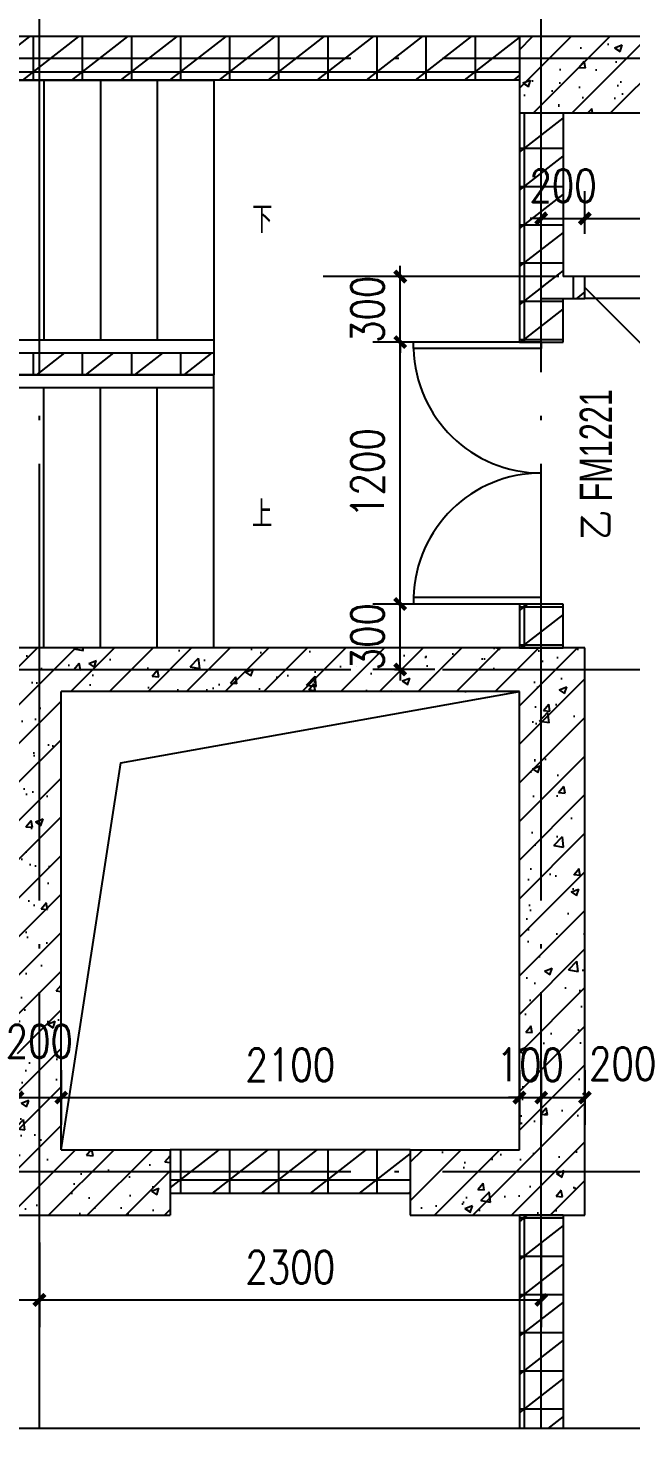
# Model space of a CAD drawing. Extents: x 718358 to 1668613, y -348838 to -159582.
# Drawn here: x 760902 to 763661, y -258145 to -251626 of the extents above; entities that cross this region are included whole.
import ezdxf

# ---------------------------------------------------------------- set-up
doc = ezdxf.new("R2010")
doc.units = 0
doc.header["$LTSCALE"] = 1000
doc.linetypes.add('DOTE', pattern=[2.42, 2, -0.2, 0.02, -0.2])
for name, color, linetype in [('建-墙体', 2, 'Continuous'), ('建-尺寸', 73, 'Continuous'), ('建-影线', 8, 'Continuous'), ('建-柱子', 6, 'Continuous'), ('建-楼梯', 4, 'Continuous'), ('建-符号', 3, 'Continuous'), ('建-符号说明', 7, 'Continuous'), ('建-轴网', 14, 'DOTE'), ('建-门', 4, 'Continuous'), ('建-门窗-编号', 7, 'Continuous')]:
    doc.layers.add(name, color=color, linetype=linetype)
doc.styles.add('_TCH_DIM', font='gt单线西文.shx', dxfattribs={"width": 0.8, "bigfont": 'gt单线中文.shx'})
doc.styles.add('_TCH_WINDOW', font='gt单线西文.shx', dxfattribs={"height": 3.5, "bigfont": 'gt单线中文.shx'})
doc.styles.add('DIM_FONT', font='SIMPLEX.shx', dxfattribs={"width": 0.8, "bigfont": 'GBCBIG.shx'})
doc.dimstyles.new('DIMN50', dxfattribs={"dimscale": 0.5, "dimtxt": 300, "dimasz": 100, "dimexe": 250, "dimexo": 300, "dimgap": 150, "dimtad": 1, "dimdec": 0, "dimzin": 0, "dimdsep": 46, "dimtxsty": 'DIM_FONT', "dimblk": 'ARCHTICK', "dimcen": 0.09, "dimdle": 1, "dimclrt": 7, "dimazin": 2, "dimtfac": 1, "dimtdec": 0, "dimtix": 1, "dimtmove": 2, "dimatfit": 3, "dimldrblk": 'ARCHTICK', "dimfxl": 1, "dimtolj": 1, "dimtzin": 0, "dimarcsym": 0})
pattern_1 = [(0, (0, 0), (0, 175), []), (37.875, (200, 0), (-84.807639, 109.038328), []), (90, (200, 0), (-225, 1e-14), [])]
pattern_2 = [(45, (0, 0), (-88.388348, 88.388348), []), (50, (0, 0), (358.63009, -31.37607), [37.5, -412.5]), (355, (0, 0), (-69.37567, 376.09607), [30, -330]), (100.4514, (29.9, -2.6), (289.25469, 344.71977), [31.8701, -350.57106]), (46.1842, (0, 100), (533.62052, -82.7595), [56.25, -618.75]), (96.6356, (44.47, 93.1), (467.33135, 487.05894), [47.80514, -525.8565]), (351.1842, (0, 100), (467.33097, 487.0593), [45, -495]), (21, (50, 75), (298.45353, -201.30945), [37.5, -412.5]), (326, (50, 75), (121.65767, 362.57502), [30, -330]), (71.4514, (74.87, 58.22), (420.11131, 161.26525), [31.8701, -350.57106]), (37.5, (0, 0), (6.079928, 166.446927), [0, -326, 0, -335, 0, -331.25]), (7.5, (0, 0), (131.53477, 197.205856), [0, -191, 0, -318.5, 0, -126.25]), (327.5, (-111.5, 0), (266.911218, -11.277436), [0, -125, 0, -390, 0, -517.5]), (317.5, (-161.5, 0), (291.593085, 50.05249), [0, -162.5, 0, -259, 0, -367.5])]

# ---------------------------------------------------------------- blocks, each defined once
blk = doc.blocks.new('_ArchTick')
at = {"color": 0, "linetype": 'ByBlock', "const_width": 0.4}
blk.add_lwpolyline([(-0.5, -0.5), (0.5, 0.5)], dxfattribs=at)
blk = doc.blocks.new('*D3096')
at = {"layer": 'Defpoints', "color": 0, "transparency": 16777216}
for p in [(764651.9, -252496.2), (763451.9, -252716.7), (764651.9, -252716.7)]:
    blk.add_point(p, dxfattribs=at)
at = {"layer": '建-尺寸', "color": 0, "lineweight": -2, "transparency": 16777216}
for p, q in [((763451.9, -252566.7), (763451.9, -252371.2)), ((764651.9, -252566.7), (764651.9, -252371.2)), ((763451.4, -252496.2), (764652.4, -252496.2))]:
    blk.add_line(p, q, dxfattribs=at)
at = {"layer": '建-尺寸', "color": 0, "lineweight": -2, "transparency": 16777216, "xscale": 50, "yscale": 50, "zscale": 50, "rotation": 180}
blk.add_blockref('_ArchTick', (763451.9, -252496.2), dxfattribs=at)
at = {"layer": '建-尺寸', "color": 0, "lineweight": -2, "transparency": 16777216, "xscale": 50, "yscale": 50, "zscale": 50}
blk.add_blockref('_ArchTick', (764651.9, -252496.2), dxfattribs=at)
at = {"layer": '建-尺寸', "color": 7, "transparency": 16777216, "insert": (764051.9, -252346.2), "char_height": 150, "attachment_point": 5, "style": 'DIM_FONT'}
blk.add_mtext('\\A1;1200', dxfattribs=at)
blk = doc.blocks.new('*D3097')
at = {"layer": 'Defpoints', "color": 0, "transparency": 16777216}
for p in [(763451.9, -252496.2), (763251.9, -252716.7), (763451.9, -252716.7)]:
    blk.add_point(p, dxfattribs=at)
at = {"layer": '建-尺寸', "color": 0, "lineweight": -2, "transparency": 16777216}
for p, q in [((763251.9, -252566.7), (763251.9, -252371.2)), ((763451.9, -252566.7), (763451.9, -252371.2)), ((763251.9, -252496.2), (763201.9, -252496.2)), ((763251.9, -252496.2), (763451.9, -252496.2)), ((763451.9, -252496.2), (763501.9, -252496.2))]:
    blk.add_line(p, q, dxfattribs=at)
at = {"layer": '建-尺寸', "color": 0, "lineweight": -2, "transparency": 16777216, "xscale": 50, "yscale": 50, "zscale": 50}
blk.add_blockref('_ArchTick', (763251.9, -252496.2), dxfattribs=at)
at = {"layer": '建-尺寸', "color": 0, "lineweight": -2, "transparency": 16777216, "xscale": 50, "yscale": 50, "zscale": 50, "rotation": 180}
blk.add_blockref('_ArchTick', (763451.9, -252496.2), dxfattribs=at)
at = {"layer": '建-尺寸', "color": 7, "transparency": 16777216, "insert": (763351.9, -252346.2), "char_height": 150, "attachment_point": 5, "style": 'DIM_FONT'}
blk.add_mtext('\\A1;200', dxfattribs=at)
blk = doc.blocks.new('*D3103')
at = {"layer": 'Defpoints', "color": 0, "transparency": 16777216}
for p in [(762605.6, -254262.4), (762914.9, -254262.4), (762914.9, -254562.4)]:
    blk.add_point(p, dxfattribs=at)
at = {"layer": '建-尺寸', "color": 0, "lineweight": -2, "transparency": 16777216}
for p, q in [((762605.6, -254262.4), (762605.6, -254212.4)), ((762764.9, -254262.4), (762480.6, -254262.4)), ((762605.6, -254562.4), (762605.6, -254262.4)), ((762764.9, -254562.4), (762480.6, -254562.4)), ((762605.6, -254562.4), (762605.6, -254612.4))]:
    blk.add_line(p, q, dxfattribs=at)
at = {"layer": '建-尺寸', "color": 0, "lineweight": -2, "transparency": 16777216, "xscale": 50, "yscale": 50, "zscale": 50}
for p, rotation in [((762605.6, -254262.4), 270), ((762605.6, -254562.4), 90)]:
    blk.add_blockref('_ArchTick', p, dxfattribs=dict(at, rotation=rotation))
at = {"layer": '建-尺寸', "color": 7, "transparency": 16777216, "insert": (762455.6, -254412.4), "char_height": 150, "attachment_point": 5, "rotation": 90, "style": 'DIM_FONT'}
blk.add_mtext('\\A1;300', dxfattribs=at)
blk = doc.blocks.new('*D3104')
at = {"layer": 'Defpoints', "color": 0, "transparency": 16777216}
for p in [(762605.6, -253062.4), (762914.9, -253062.4), (762914.9, -254262.4)]:
    blk.add_point(p, dxfattribs=at)
at = {"layer": '建-尺寸', "color": 0, "lineweight": -2, "transparency": 16777216}
for p, q in [((762764.9, -253062.4), (762480.6, -253062.4)), ((762605.6, -254262.9), (762605.6, -253061.9)), ((762764.9, -254262.4), (762480.6, -254262.4))]:
    blk.add_line(p, q, dxfattribs=at)
at = {"layer": '建-尺寸', "color": 0, "lineweight": -2, "transparency": 16777216, "xscale": 50, "yscale": 50, "zscale": 50}
for p, rotation in [((762605.6, -253062.4), 90), ((762605.6, -254262.4), 270)]:
    blk.add_blockref('_ArchTick', p, dxfattribs=dict(at, rotation=rotation))
at = {"layer": '建-尺寸', "color": 7, "transparency": 16777216, "insert": (762455.6, -253662.4), "char_height": 150, "attachment_point": 5, "rotation": 90, "style": 'DIM_FONT'}
blk.add_mtext('\\A1;1200', dxfattribs=at)
blk = doc.blocks.new('*D3105')
at = {"layer": 'Defpoints', "color": 0, "transparency": 16777216}
for p in [(762605.6, -252762.4), (762914.9, -252762.4), (762914.9, -253062.4)]:
    blk.add_point(p, dxfattribs=at)
at = {"layer": '建-尺寸', "color": 0, "lineweight": -2, "transparency": 16777216}
for p, q in [((762605.6, -252762.4), (762605.6, -252712.4)), ((762764.9, -252762.4), (762480.6, -252762.4)), ((762605.6, -253062.4), (762605.6, -252762.4)), ((762764.9, -253062.4), (762480.6, -253062.4)), ((762605.6, -253062.4), (762605.6, -253112.4))]:
    blk.add_line(p, q, dxfattribs=at)
at = {"layer": '建-尺寸', "color": 0, "lineweight": -2, "transparency": 16777216, "xscale": 50, "yscale": 50, "zscale": 50}
for p, rotation in [((762605.6, -252762.4), 270), ((762605.6, -253062.4), 90)]:
    blk.add_blockref('_ArchTick', p, dxfattribs=dict(at, rotation=rotation))
at = {"layer": '建-尺寸', "color": 7, "transparency": 16777216, "insert": (762455.6, -252912.4), "char_height": 150, "attachment_point": 5, "rotation": 90, "style": 'DIM_FONT'}
blk.add_mtext('\\A1;300', dxfattribs=at)
blk = doc.blocks.new('*D3128')
at = {"layer": 'Defpoints', "color": 0, "transparency": 16777216}
for p in [(763251.9, -256247), (763451.9, -256247), (763451.9, -256523.3)]:
    blk.add_point(p, dxfattribs=at)
at = {"layer": '建-尺寸', "color": 0, "lineweight": -2, "transparency": 16777216}
for p, q in [((763251.9, -256397), (763251.9, -256648.3)), ((763451.9, -256397), (763451.9, -256648.3)), ((763251.4, -256523.3), (763452.4, -256523.3))]:
    blk.add_line(p, q, dxfattribs=at)
at = {"layer": '建-尺寸', "color": 0, "lineweight": -2, "transparency": 16777216, "xscale": 50, "yscale": 50, "zscale": 50, "rotation": 180}
blk.add_blockref('_ArchTick', (763251.9, -256523.3), dxfattribs=at)
at = {"layer": '建-尺寸', "color": 0, "lineweight": -2, "transparency": 16777216, "xscale": 50, "yscale": 50, "zscale": 50}
blk.add_blockref('_ArchTick', (763451.9, -256523.3), dxfattribs=at)
at = {"layer": '建-尺寸', "color": 7, "transparency": 16777216, "insert": (763625.3, -256368.3), "char_height": 150, "attachment_point": 5, "style": 'DIM_FONT'}
blk.add_mtext('\\A1;200', dxfattribs=at)
blk = doc.blocks.new('*D3129')
at = {"layer": 'Defpoints', "color": 0, "transparency": 16777216}
for p in [(763151.9, -256247), (763251.9, -256247), (763251.9, -256523.3)]:
    blk.add_point(p, dxfattribs=at)
at = {"layer": '建-尺寸', "color": 0, "lineweight": -2, "transparency": 16777216}
for p, q in [((763151.9, -256397), (763151.9, -256648.3)), ((763251.9, -256397), (763251.9, -256648.3)), ((763151.9, -256523.3), (763101.9, -256523.3)), ((763151.9, -256523.3), (763251.9, -256523.3)), ((763251.9, -256523.3), (763301.9, -256523.3))]:
    blk.add_line(p, q, dxfattribs=at)
at = {"layer": '建-尺寸', "color": 0, "lineweight": -2, "transparency": 16777216, "xscale": 50, "yscale": 50, "zscale": 50}
blk.add_blockref('_ArchTick', (763151.9, -256523.3), dxfattribs=at)
at = {"layer": '建-尺寸', "color": 0, "lineweight": -2, "transparency": 16777216, "xscale": 50, "yscale": 50, "zscale": 50, "rotation": 180}
blk.add_blockref('_ArchTick', (763251.9, -256523.3), dxfattribs=at)
at = {"layer": '建-尺寸', "color": 7, "transparency": 16777216, "insert": (763201.9, -256373.3), "char_height": 150, "attachment_point": 5, "style": 'DIM_FONT'}
blk.add_mtext('\\A1;100', dxfattribs=at)
blk = doc.blocks.new('*D3130')
at = {"layer": 'Defpoints', "color": 0, "transparency": 16777216}
for p in [(761051.9, -256247), (763151.9, -256247), (763151.9, -256523.3)]:
    blk.add_point(p, dxfattribs=at)
at = {"layer": '建-尺寸', "color": 0, "lineweight": -2, "transparency": 16777216}
for p, q in [((761051.9, -256397), (761051.9, -256648.3)), ((763151.9, -256397), (763151.9, -256648.3)), ((761051.4, -256523.3), (763152.4, -256523.3))]:
    blk.add_line(p, q, dxfattribs=at)
at = {"layer": '建-尺寸', "color": 0, "lineweight": -2, "transparency": 16777216, "xscale": 50, "yscale": 50, "zscale": 50, "rotation": 180}
blk.add_blockref('_ArchTick', (761051.9, -256523.3), dxfattribs=at)
at = {"layer": '建-尺寸', "color": 0, "lineweight": -2, "transparency": 16777216, "xscale": 50, "yscale": 50, "zscale": 50}
blk.add_blockref('_ArchTick', (763151.9, -256523.3), dxfattribs=at)
at = {"layer": '建-尺寸', "color": 7, "transparency": 16777216, "insert": (762101.9, -256373.3), "char_height": 150, "attachment_point": 5, "style": 'DIM_FONT'}
blk.add_mtext('\\A1;2100', dxfattribs=at)
blk = doc.blocks.new('*D3131')
at = {"layer": 'Defpoints', "color": 0, "transparency": 16777216}
for p in [(760851.9, -256247), (761051.9, -256247), (761051.9, -256523.3)]:
    blk.add_point(p, dxfattribs=at)
at = {"layer": '建-尺寸', "color": 0, "lineweight": -2, "transparency": 16777216}
for p, q in [((760851.9, -256397), (760851.9, -256648.3)), ((761051.9, -256397), (761051.9, -256648.3)), ((760851.4, -256523.3), (761052.4, -256523.3))]:
    blk.add_line(p, q, dxfattribs=at)
at = {"layer": '建-尺寸', "color": 0, "lineweight": -2, "transparency": 16777216, "xscale": 50, "yscale": 50, "zscale": 50, "rotation": 180}
blk.add_blockref('_ArchTick', (760851.9, -256523.3), dxfattribs=at)
at = {"layer": '建-尺寸', "color": 0, "lineweight": -2, "transparency": 16777216, "xscale": 50, "yscale": 50, "zscale": 50}
blk.add_blockref('_ArchTick', (761051.9, -256523.3), dxfattribs=at)
at = {"layer": '建-尺寸', "color": 7, "transparency": 16777216, "insert": (760951.9, -256265.8), "char_height": 150, "attachment_point": 5, "style": 'DIM_FONT'}
blk.add_mtext('\\A1;200', dxfattribs=at)
blk = doc.blocks.new('*D3140')
at = {"layer": 'Defpoints', "color": 0, "transparency": 16777216}
for p in [(760351.9, -257037.2), (760951.9, -257037.2), (760951.9, -257450.3)]:
    blk.add_point(p, dxfattribs=at)
at = {"layer": '建-尺寸', "color": 0, "lineweight": -2, "transparency": 16777216}
for p, q in [((760351.9, -257187.2), (760351.9, -257575.3)), ((760951.9, -257187.2), (760951.9, -257575.3)), ((760351.4, -257450.3), (760952.4, -257450.3))]:
    blk.add_line(p, q, dxfattribs=at)
at = {"layer": '建-尺寸', "color": 0, "lineweight": -2, "transparency": 16777216, "xscale": 50, "yscale": 50, "zscale": 50, "rotation": 180}
blk.add_blockref('_ArchTick', (760351.9, -257450.3), dxfattribs=at)
at = {"layer": '建-尺寸', "color": 0, "lineweight": -2, "transparency": 16777216, "xscale": 50, "yscale": 50, "zscale": 50}
blk.add_blockref('_ArchTick', (760951.9, -257450.3), dxfattribs=at)
at = {"layer": '建-尺寸', "color": 7, "transparency": 16777216, "insert": (760651.9, -257300.3), "char_height": 150, "attachment_point": 5, "style": 'DIM_FONT'}
blk.add_mtext('\\A1;600', dxfattribs=at)
blk = doc.blocks.new('*D3141')
at = {"layer": 'Defpoints', "color": 0, "transparency": 16777216}
for p in [(760951.9, -257037.2), (763251.9, -257037.2), (763251.9, -257450.3)]:
    blk.add_point(p, dxfattribs=at)
at = {"layer": '建-尺寸', "color": 0, "lineweight": -2, "transparency": 16777216}
for p, q in [((760951.9, -257187.2), (760951.9, -257575.3)), ((763251.9, -257187.2), (763251.9, -257575.3)), ((760951.4, -257450.3), (763252.4, -257450.3))]:
    blk.add_line(p, q, dxfattribs=at)
at = {"layer": '建-尺寸', "color": 0, "lineweight": -2, "transparency": 16777216, "xscale": 50, "yscale": 50, "zscale": 50, "rotation": 180}
blk.add_blockref('_ArchTick', (760951.9, -257450.3), dxfattribs=at)
at = {"layer": '建-尺寸', "color": 0, "lineweight": -2, "transparency": 16777216, "xscale": 50, "yscale": 50, "zscale": 50}
blk.add_blockref('_ArchTick', (763251.9, -257450.3), dxfattribs=at)
at = {"layer": '建-尺寸', "color": 7, "transparency": 16777216, "insert": (762101.9, -257300.3), "char_height": 150, "attachment_point": 5, "style": 'DIM_FONT'}
blk.add_mtext('\\A1;2300', dxfattribs=at)

msp = doc.modelspace()

# ---------------------------------------------------------------- hatches: boundary and pattern name
at = {"layer": '建-影线'}
h = msp.add_hatch(dxfattribs=at)
h.set_pattern_fill('空心砖', color=256, scale=50, style=0)
h.set_pattern_definition(pattern_1)
h.paths.add_polyline_path([(756451.9, -251662.4), (756451.9, -251862.4), (763151.9, -251862.4), (763151.9, -251662.4)])
h = msp.add_hatch(dxfattribs=at)
h.set_pattern_fill('钢筋混凝土', color=256, scale=50, style=0)
h.set_pattern_definition(pattern_2)
h.paths.add_polyline_path([(763151.9, -251662.4), (763151.9, -252012.4), (764751.9, -252012.4), (764751.9, -254662.4), (765051.9, -254662.4), (765051.9, -251662.4)])
h = msp.add_hatch(dxfattribs=at)
h.set_pattern_fill('空心砖', color=256, scale=50, style=0)
h.set_pattern_definition(pattern_1)
h.paths.add_polyline_path([(763351.9, -252012.4), (763151.9, -252012.4), (763151.9, -252762.6), (763251.9, -252796), (763351.9, -252762.6)])
h = msp.add_hatch(dxfattribs=at)
h.set_pattern_fill('空心砖', color=256, scale=50, style=0)
h.set_pattern_definition(pattern_1)
h.paths.add_polyline_path([(763151.9, -252762.6), (763151.9, -253062.4), (763351.9, -253062.4), (763351.9, -252862.6), (763276.9, -252812.6)])
h = msp.add_hatch(dxfattribs=at)
h.set_pattern_fill('空心砖', color=256, scale=50, style=0)
h.set_pattern_definition(pattern_1)
h.paths.add_polyline_path([(763251.9, -252862.6), (763451.9, -252862.6), (763451.9, -252762.6), (763351.9, -252762.6), (763251.9, -252796)])
h = msp.add_hatch(dxfattribs=at)
h.set_pattern_fill('空心砖', color=256, scale=50, style=0)
h.set_pattern_definition(pattern_1)
h.paths.add_polyline_path([(757851.9, -253212.3), (761751.9, -253212.3), (761751.9, -253112.3), (757851.9, -253112.3)])
h = msp.add_hatch(dxfattribs=at)
h.set_pattern_fill('空心砖', color=256, scale=50, style=0)
h.set_pattern_definition(pattern_1)
h.paths.add_polyline_path([(763351.9, -254462.6), (763351.9, -254262.4), (763151.9, -254262.4), (763151.9, -254462.6)])
h = msp.add_hatch(dxfattribs=at)
h.set_pattern_fill('钢筋混凝土', color=256, scale=50, style=0)
h.set_pattern_definition(pattern_2)
h.paths.add_polyline_path([(760951.8, -254596), (760951.6, -254462.6), (758651.6, -254462.6), (758651.8, -254596), (758751.9, -254662.6), (760851.9, -254662.6)])
h = msp.add_hatch(dxfattribs=at)
h.set_pattern_fill('钢筋混凝土', color=256, scale=50, style=0)
h.set_pattern_definition(pattern_2)
h.paths.add_polyline_path([(763151.9, -254662.6), (763451.9, -254462.6), (760951.6, -254462.6), (760951.8, -254596), (761051.9, -254662.6)])
h = msp.add_hatch(dxfattribs=at)
h.set_pattern_fill('钢筋混凝土', color=256, scale=50, style=0)
h.set_pattern_definition(pattern_2)
h.paths.add_polyline_path([(763151.9, -256762.6), (763451.9, -257062.6), (763451.9, -254462.6), (763151.9, -254662.6)])
h = msp.add_hatch(dxfattribs=at)
h.set_pattern_fill('钢筋混凝土', color=256, scale=50, style=0)
h.set_pattern_definition(pattern_2)
h.paths.add_polyline_path([(760951.8, -256862.6), (761051.9, -256762.6), (761051.9, -254662.6), (760951.8, -254596), (760851.9, -254662.6), (760851.9, -256762.6)])
h = msp.add_hatch(dxfattribs=at)
h.set_pattern_fill('钢筋混凝土', color=256, scale=50, style=0)
h.set_pattern_definition(pattern_2)
h.paths.add_polyline_path([(760851.9, -256762.6), (760351.9, -256762.6), (760351.9, -257062.6), (760951.6, -257062.6), (760951.8, -256862.6)])
h = msp.add_hatch(dxfattribs=at)
h.set_pattern_fill('钢筋混凝土', color=256, scale=50, style=0)
h.set_pattern_definition(pattern_2)
h.paths.add_polyline_path([(760951.8, -256862.6), (760951.6, -257062.6), (761551.9, -257062.6), (761551.9, -256762.6), (761051.9, -256762.6)])
h = msp.add_hatch(dxfattribs=at)
h.set_pattern_fill('空心砖', color=256, scale=50, style=0)
h.set_pattern_definition(pattern_1)
h.paths.add_polyline_path([(762651.9, -256962.6), (762651.9, -256762.6), (761551.9, -256762.6), (761551.9, -256962.6)])
h = msp.add_hatch(dxfattribs=at)
h.set_pattern_fill('钢筋混凝土', color=256, scale=50, style=0)
h.set_pattern_definition(pattern_2)
h.paths.add_polyline_path([(762651.9, -257062.6), (763451.9, -257062.6), (763151.9, -256762.6), (762651.9, -256762.6)])
h = msp.add_hatch(dxfattribs=at)
h.set_pattern_fill('空心砖', color=256, scale=50, style=0)
h.set_pattern_definition(pattern_1)
h.paths.add_polyline_path([(763351.9, -258039.8), (763351.9, -257062.6), (763151.9, -257062.6), (763151.9, -258039.8)])

# ---------------------------------------------------------------- linework, layer by layer
at = {"layer": '建-墙体'}
for p, q in [((763151.9, -251662.4), (756451.9, -251662.4)), ((763151.9, -251862.4), (756451.9, -251862.4)), ((763151.9, -252012.4), (763151.9, -252762.6)), ((763351.9, -252012.4), (763351.9, -252762.6)), ((763151.9, -252762.6), (763151.9, -253062.4)), ((763451.9, -252762.6), (763351.9, -252762.6)), ((763451.9, -252862.6), (763451.9, -252762.6)), ((763251.9, -252862.6), (763451.9, -252862.6)), ((763351.9, -253062.4), (763351.9, -252862.6)), ((763151.9, -253062.4), (763351.9, -253062.4)), ((757851.9, -253112.3), (761751.9, -253112.3)), ((761751.9, -253112.3), (761751.9, -253212.3)), ((757851.9, -253212.3), (761751.9, -253212.3)), ((763351.9, -254262.4), (763151.9, -254262.4)), ((763151.9, -254262.4), (763151.9, -254462.6)), ((763351.9, -254462.6), (763351.9, -254262.4)), ((763151.9, -254462.6), (763351.9, -254462.6)), ((762651.9, -256762.6), (761551.9, -256762.6)), ((762651.9, -256962.6), (761551.9, -256962.6)), ((763151.9, -257062.6), (763151.9, -258039.8)), ((763351.9, -257062.6), (763151.9, -257062.6)), ((763351.9, -257062.6), (763351.9, -258039.8))]:
    msp.add_line(p, q, dxfattribs=at)
at = {"layer": '建-影线'}
msp.add_lwpolyline([(761051.9, -256762.6), (761325.5, -254989.8), (763151.9, -254662.6)], dxfattribs=at)
at = {"layer": '建-柱子'}
for p, q in [((763151.9, -251662.4), (763151.9, -252012.4)), ((765051.9, -251662.4), (763151.9, -251662.4)), ((763151.9, -252012.4), (764751.9, -252012.4)), ((760951.6, -254462.6), (758651.6, -254462.6)), ((763451.9, -254462.6), (760951.6, -254462.6)), ((763451.9, -257062.6), (763451.9, -254462.6)), ((763151.9, -254662.6), (761051.9, -254662.6)), ((761051.9, -256762.6), (761051.9, -254662.6)), ((763151.9, -256762.6), (763151.9, -254662.6)), ((761051.9, -256762.6), (761551.9, -256762.6)), ((761551.9, -256762.6), (761551.9, -257062.6)), ((762651.9, -256762.6), (763151.9, -256762.6)), ((762651.9, -256762.6), (762651.9, -257062.6)), ((760351.9, -257062.6), (760951.6, -257062.6)), ((760951.6, -257062.6), (761551.9, -257062.6)), ((762651.9, -257062.6), (763451.9, -257062.6))]:
    msp.add_line(p, q, dxfattribs=at)
at = {"layer": '建-楼梯'}
for p, q in [((760220.5, -251862.3), (761751.9, -251862.3)), ((760971.9, -251862.3), (760971.9, -253052.3)), ((761231.9, -251862.3), (761231.9, -253052.3)), ((761491.9, -251862.3), (761491.9, -253052.3)), ((761751.9, -251862.3), (761751.9, -253052.3)), ((759533.4, -253052.3), (761751.9, -253052.3)), ((761751.9, -253052.3), (761751.9, -253112.3)), ((761751.9, -253052.3), (761751.9, -253112.3)), ((759498.8, -253112.3), (761751.9, -253112.3)), ((759498.8, -253112.3), (761751.9, -253112.3)), ((761751.9, -253212.3), (760220.5, -253212.3)), ((761751.9, -253212.3), (760220.5, -253212.3)), ((761751.9, -253272.3), (761751.9, -253212.3)), ((761751.9, -253272.3), (761751.9, -253212.3)), ((761751.9, -253272.3), (760185.8, -253272.3)), ((760971.9, -254462.3), (760971.9, -253272.3)), ((761231.9, -254462.3), (761231.9, -253272.3)), ((761491.9, -254462.3), (761491.9, -253272.3)), ((761751.9, -254462.3), (761751.9, -253272.3)), ((761751.9, -254462.3), (759498.8, -254462.3))]:
    msp.add_line(p, q, dxfattribs=at)
at = {"layer": '建-符号'}
for points in [[(761881.9, -252487.3, 0, 0, 0), (760081.9, -252487.3, 40, 0, 0), (759931.9, -252487.3, 0, 0, 0)], [(761881.9, -253837.3, 0, 0, 0), (760081.9, -253837.3, 40, 0, 0), (759931.9, -253837.3, 0, 0, 0)]]:
    msp.add_lwpolyline(points, format="xyseb", dxfattribs=at)
msp.add_lwpolyline([(766054.9, -258039.8), (759643.6, -258039.8), (759605.3, -258144.8), (759568.3, -257934.8), (759531.1, -258039.8), (753119.8, -258039.8)], dxfattribs=at)
at = {"layer": '建-轴网'}
for p, q in [((760951.9, -258039.8), (760951.9, -251154.9)), ((763251.9, -258039.8), (763251.9, -251154.9)), ((753119.8, -251762.4), (766054.9, -251762.4)), ((765751.9, -252762.6), (762251.9, -252762.6)), ((753119.8, -254562.4), (766054.9, -254562.4)), ((753119.8, -256862.4), (766054.9, -256862.4))]:
    msp.add_line(p, q, dxfattribs=at)
at = {"layer": '建-门'}
for p, q in [((764651.9, -252762.6), (763451.9, -252762.6)), ((763451.9, -252812.6), (763876.1, -253236.9)), ((764651.9, -252862.6), (763451.9, -252862.6)), ((763251.9, -253062.4), (762666.9, -253062.4)), ((762666.9, -253092.4), (762666.9, -253062.4)), ((763251.9, -253062.4), (763251.9, -253092.4)), ((763251.9, -253092.4), (762666.9, -253092.4)), ((763251.9, -254232.4), (762666.9, -254232.4)), ((762666.9, -254232.4), (762666.9, -254262.4)), ((763251.9, -254262.4), (763251.9, -254232.4)), ((763251.9, -254262.4), (762666.9, -254262.4))]:
    msp.add_line(p, q, dxfattribs=at)
for centre, start, end in [((763251.9, -253077.4), 181.46928, 270), ((763251.9, -254247.4), 90, 178.53072)]:
    msp.add_arc(centre, 585, start, end, dxfattribs=at)

# ---------------------------------------------------------------- texts
at = {"layer": '建-符号说明', "style": '_TCH_DIM', "width": 0.8}
for s, p in [('下', (761926.9, -252562.3)), ('上', (761926.9, -253912.3))]:
    msp.add_text(s, height=122.8, dxfattribs=at).set_placement(p)
at = {"layer": '建-门窗-编号', "style": '_TCH_WINDOW', "width": 0.705882}
msp.add_text('FM1221', height=148.75, rotation=90, dxfattribs=at).set_placement((763576.9, -253792.9))
at = {"layer": '建-门窗-编号', "style": '_TCH_WINDOW'}
msp.add_text('乙', height=143.3, rotation=90, dxfattribs=at).set_placement((763576.9, -253967.9))

# ---------------------------------------------------------------- dimensions: what is measured, and where the dimension line sits
at = {"layer": '建-尺寸'}
for p1, p2, distance, picture, middle in [((763251.9, -252716.7), (763451.9, -252716.7), 220.4, '*D3097', (763351.9, -252346.2)), ((763451.9, -252716.7), (764651.9, -252716.7), 220.4, '*D3096', (764051.9, -252346.2)), ((762914.9, -253062.4), (762914.9, -252762.4), 309.3, '*D3105', (762455.6, -252912.4)), ((762914.9, -254262.4), (762914.9, -253062.4), 309.3, '*D3104', (762455.6, -253662.4)), ((762914.9, -254562.4), (762914.9, -254262.4), 309.3, '*D3103', (762455.6, -254412.4)), ((761051.9, -256247), (763151.9, -256247), -276.3, '*D3130', (762101.9, -256373.3)), ((763151.9, -256247), (763251.9, -256247), -276.3, '*D3129', (763201.9, -256373.3)), ((760351.9, -257037.2), (760951.9, -257037.2), -413.1, '*D3140', (760651.9, -257300.3)), ((760951.9, -257037.2), (763251.9, -257037.2), -413.1, '*D3141', (762101.9, -257300.3))]:
    dim = msp.add_aligned_dim(p1=p1, p2=p2, distance=distance, dimstyle='DIMN50', dxfattribs=at)
    dim.commit()
    dim.dimension.update_dxf_attribs({"geometry": picture, "text_midpoint": middle})
for base, p1, p2, picture, middle in [((761051.9, -256523.3), (760851.9, -256247), (761051.9, -256247), '*D3131', (760951.9, -256265.8)), ((763451.9, -256523.3), (763251.9, -256247), (763451.9, -256247), '*D3128', (763625.3, -256368.3))]:
    dim = msp.add_linear_dim(base=base, p1=p1, p2=p2, angle=0, dimstyle='DIMN50', dxfattribs=at)
    dim.commit()
    dim.dimension.update_dxf_attribs({"geometry": picture, "text_midpoint": middle, "dimtype": 161})

doc.saveas('drawing.dxf')
